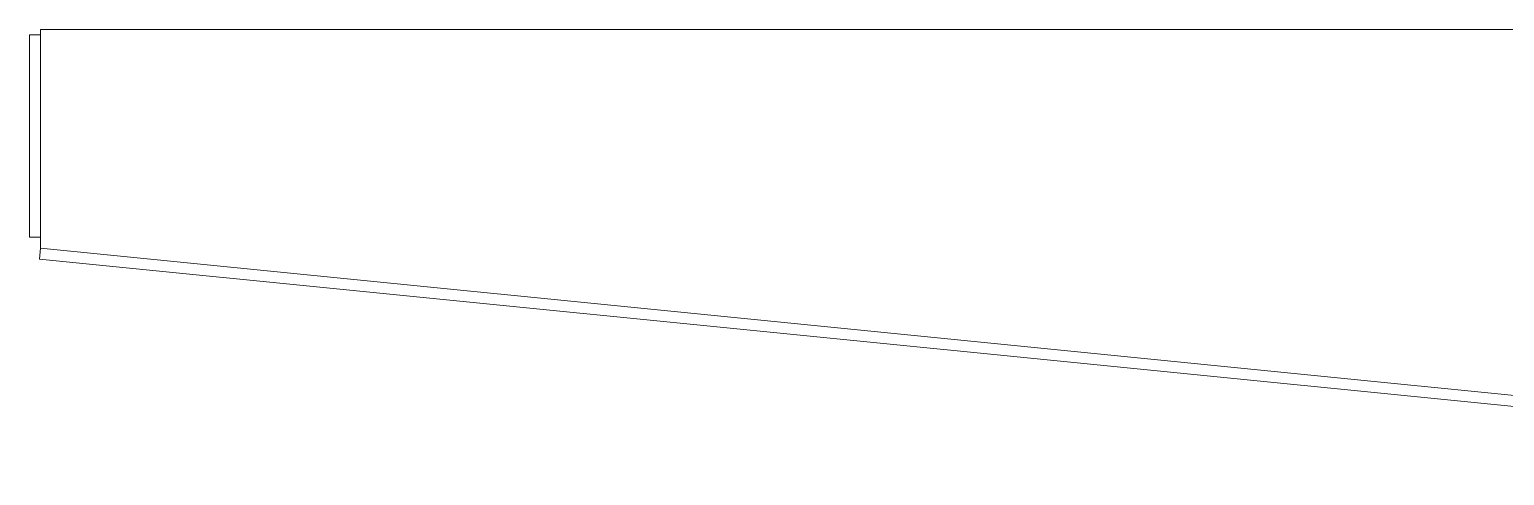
# Model space of a CAD drawing. Header units: inches. Extents: x 34 to 350, y 156 to 377.
# Drawn here: x 117.57 to 135.66, y 332.89 to 338.36 of the extents above; entities that cross this region are included whole.
import ezdxf

# ---------------------------------------------------------------- set-up
doc = ezdxf.new("R2010")
doc.units = ezdxf.units.IN
doc.header["$MEASUREMENT"] = 0
doc.layers.add('DIMS', color=7, linetype='Continuous')

# ---------------------------------------------------------------- blocks, each defined once
blk = doc.blocks.new('block 388')
at = {"layer": 'DIMS', "color": 7, "lineweight": 18, "true_color": 0xffffff}
blk.add_lwpolyline([(117.571, 338.296), (117.571, 338.001)], dxfattribs=at)
blk = doc.blocks.new('block 389')
at = {"layer": 'DIMS', "color": 7, "lineweight": 18, "true_color": 0xffffff}
blk.add_lwpolyline([(117.705, 338.296), (117.571, 338.296)], dxfattribs=at)
blk = doc.blocks.new('block 390')
at = {"layer": 'DIMS', "color": 7, "lineweight": 18, "true_color": 0xffffff}
blk.add_lwpolyline([(117.571, 338.001), (117.571, 335.815)], dxfattribs=at)
blk = doc.blocks.new('block 391')
at = {"layer": 'DIMS', "color": 7, "lineweight": 18, "true_color": 0xffffff}
blk.add_lwpolyline([(117.705, 335.815), (117.571, 335.815)], dxfattribs=at)
blk = doc.blocks.new('block 396')
at = {"layer": 'DIMS', "color": 7, "lineweight": 18, "true_color": 0xffffff}
blk.add_lwpolyline([(140.234, 333.428), (117.705, 335.681)], dxfattribs=at)
blk = doc.blocks.new('block 398')
at = {"layer": 'DIMS', "color": 7, "lineweight": 18, "true_color": 0xffffff}
blk.add_lwpolyline([(117.705, 335.681), (117.705, 337.933)], dxfattribs=at)
blk = doc.blocks.new('block 400')
at = {"layer": 'DIMS', "color": 7, "lineweight": 18, "true_color": 0xffffff}
blk.add_lwpolyline([(117.705, 338.363), (117.705, 337.933)], dxfattribs=at)
blk = doc.blocks.new('block 401')
at = {"layer": 'DIMS', "color": 7, "lineweight": 18, "true_color": 0xffffff}
blk.add_lwpolyline([(146.201, 338.363), (117.705, 338.363)], dxfattribs=at)
blk = doc.blocks.new('block 421')
at = {"layer": 'DIMS', "color": 7, "lineweight": 18, "true_color": 0xffffff}
blk.add_lwpolyline([(117.692, 335.547), (117.705, 335.681)], dxfattribs=at)
blk = doc.blocks.new('block 422')
at = {"layer": 'DIMS', "color": 7, "lineweight": 18, "true_color": 0xffffff}
blk.add_lwpolyline([(144.245, 332.892), (117.692, 335.547)], dxfattribs=at)

msp = doc.modelspace()

# ---------------------------------------------------------------- block references
at = {"layer": 'DIMS'}
for name in ['block 388', 'block 389', 'block 400', 'block 401', 'block 390', 'block 398', 'block 391', 'block 421', 'block 422', 'block 396']:
    msp.add_blockref(name, (0, 0), dxfattribs=at)

doc.saveas('drawing.dxf')
